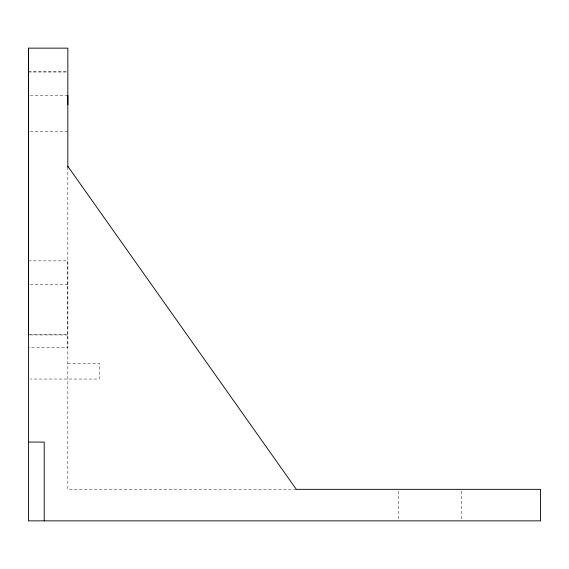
<?xml version="1.0" encoding="UTF-8"?>
<svg xmlns="http://www.w3.org/2000/svg" width="569" height="569" viewBox="0 0 569 569"><rect width="100%" height="100%" fill="white"/><g stroke="black" fill="none" stroke-linecap="round" stroke-linejoin="round"><path stroke-width="0.43" stroke-dasharray="2.85 2.13" d="M28.45 71.751L66.964 71.751M28.45 72.043L66.964 72.043M30.2 95.414L66.964 95.414M30.2 131.659L67.839 131.659M28.45 260.865L67.839 260.865L67.839 347.531L28.45 347.531M30.2 284.5L67.839 284.5M28.45 334.736L67.839 334.736M30.2 334.949L67.839 334.949M67.839 363.285L99.355 363.285L99.355 379.039L30.2 379.039M296.321 489.34L67.839 489.34L67.839 167.208M461.765 491.09L461.765 520.855M398.741 491.09L398.741 520.855"/><path stroke-width="0.85" d="M67.839 166.326L296.321 489.34L540.55 489.34L540.55 520.855L28.45 520.855L28.45 48.145L67.839 48.145L67.839 167.172M67.839 104.796L67.839 95.414M28.45 442.07L44.204 442.07L44.204 520.855M28.45 48.145L28.45 334.949"/></g></svg>
